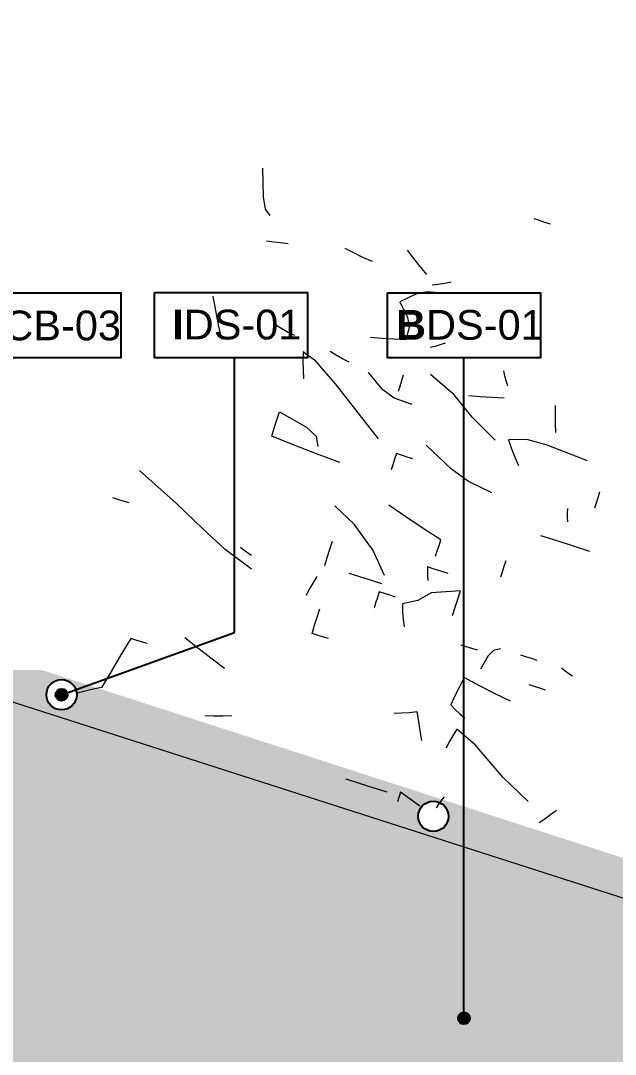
# Model space of a CAD drawing. Header units: metres. Extents: x -325 to 301, y -147 to 149.
# Drawn here: x 14.5 to 15.25, y 91.44 to 92.744 of the extents above; entities that cross this region are included whole.
import ezdxf

# ---------------------------------------------------------------- set-up
doc = ezdxf.new("R2010")
doc.units = ezdxf.units.M
doc.layers.add('-AUX-QAD', color=5, linetype='Continuous', plot=False)
doc.layers.add('0-TX-1_25', color=7, linetype='Continuous', true_color=0x3f4f7f)
for name, color, linetype in [('02-TRAÇ-D-linia 2', 251, 'Continuous'), ('10-DET-encoixinat', 37, 'Continuous'), ('10-DET_TERRENY_compactat', 252, 'Continuous'), ('A-KEYPLAN_HATCH', 7, 'Continuous'), ('A_TEXT_2', 7, 'Continuous')]:
    doc.layers.add(name, color=color, linetype=linetype)
doc.layers.add('05-VEG-gris 50%', color=253, linetype='Continuous', lineweight=18)
doc.layers.add('1-CM', color=7, linetype='Continuous', lineweight=0)
doc.styles.get("Standard").update_dxf_attribs({"font": 'arial.ttf'})

# ---------------------------------------------------------------- blocks, each defined once
blk = doc.blocks.new('arbusto')
at = {"color": 0}
for p, q in [((84.2188, 109.7661), (84.2125, 109.7664)), ((84.2256, 109.7656), (84.2188, 109.7661)), ((84.2325, 109.7652), (84.2256, 109.7656)), ((83.8996, 109.7137), (83.8907, 109.7462)), ((83.9053, 109.7004), (83.8996, 109.7137)), ((83.9126, 109.6947), (83.9053, 109.7004)), ((84.0874, 109.687), (84.0779, 109.6946)), ((84.097, 109.6797), (84.0874, 109.687)), ((84.0179, 109.6763), (84.0068, 109.6789)), ((84.0295, 109.6738), (84.0179, 109.6763)), ((84.0414, 109.6718), (84.0295, 109.6738)), ((84.1066, 109.6728), (84.097, 109.6797)), ((84.1365, 109.6709), (84.1294, 109.6677)), ((83.9238, 109.6653), (83.9157, 109.6645)), ((83.9322, 109.6665), (83.9238, 109.6653)), ((83.941, 109.6679), (83.9322, 109.6665)), ((84.1224, 109.6648), (84.116, 109.6622)), ((84.1294, 109.6677), (84.1224, 109.6648)), ((84.1, 109.6474), (84.0842, 109.6341)), ((84.1121, 109.6531), (84.1, 109.6474)), ((84.1306, 109.6563), (84.1121, 109.6531)), ((84.0842, 109.6341), (84.0973, 109.6184)), ((84.0973, 109.6184), (84.1019, 109.6078)), ((84.1019, 109.6078), (84.1017, 109.5929)), ((84.1472, 109.6001), (84.142, 109.5968)), ((83.878, 109.5716), (83.8709, 109.5871)), ((84.0743, 109.5876), (84.0612, 109.5854)), ((84.0878, 109.5901), (84.0743, 109.5876)), ((84.1017, 109.5929), (84.0878, 109.5901)), ((84.1368, 109.5938), (84.1316, 109.5911)), ((84.142, 109.5968), (84.1368, 109.5938)), ((84.2242, 109.5804), (84.2215, 109.5856)), ((84.2271, 109.5752), (84.2242, 109.5804)), ((84.2305, 109.57), (84.2271, 109.5752)), ((83.8853, 109.5561), (83.878, 109.5716)), ((83.958, 109.5697), (83.9501, 109.5722)), ((83.9662, 109.5675), (83.958, 109.5697)), ((83.9748, 109.5657), (83.9662, 109.5675)), ((84.2925, 109.5511), (84.2901, 109.5613)), ((83.8931, 109.5406), (83.8853, 109.5561)), ((83.9888, 109.5498), (83.9912, 109.5396)), ((84.006, 109.5428), (83.9888, 109.5498)), ((84.0273, 109.5555), (84.0194, 109.5579)), ((84.0354, 109.5532), (84.0273, 109.5555)), ((84.044, 109.5514), (84.0354, 109.5532)), ((84.1088, 109.5454), (84.1092, 109.5524)), ((84.1724, 109.5444), (84.1398, 109.5605)), ((84.2023, 109.5497), (84.1891, 109.5475)), ((84.2157, 109.5521), (84.2023, 109.5497)), ((84.2296, 109.555), (84.2157, 109.5521)), ((84.2952, 109.541), (84.2925, 109.5511)), ((83.9912, 109.5396), (83.9939, 109.5294)), ((84.0347, 109.5228), (84.006, 109.5428)), ((84.09, 109.5294), (84.0687, 109.5449)), ((84.108, 109.5324), (84.1084, 109.5387)), ((84.1084, 109.5387), (84.1088, 109.5454)), ((84.1991, 109.5242), (84.1724, 109.5444)), ((84.2982, 109.5307), (84.2952, 109.541)), ((83.9939, 109.5294), (83.997, 109.5192)), ((84.1052, 109.5233), (84.09, 109.5294)), ((84.0993, 109.4728), (84.0347, 109.5228)), ((84.1273, 109.5212), (84.1052, 109.5233)), ((84.2315, 109.5048), (84.1991, 109.5242)), ((84.2674, 109.5145), (84.2468, 109.5089)), ((84.292, 109.5142), (84.2674, 109.5145)), ((84.3419, 109.508), (84.292, 109.5142)), ((84.2468, 109.5089), (84.2526, 109.4998)), ((84.2526, 109.4998), (84.2588, 109.4911)), ((84.2588, 109.4911), (84.2652, 109.4827)), ((84.1903, 109.4595), (84.1548, 109.4794)), ((83.978, 109.4552), (83.9786, 109.4652)), ((83.9786, 109.4652), (83.9792, 109.4752)), ((83.9792, 109.4752), (84.0141, 109.4655)), ((84.0141, 109.4655), (84.0279, 109.4581)), ((84.3642, 109.4629), (84.3646, 109.4696)), ((84.3646, 109.4696), (84.365, 109.4765)), ((83.9774, 109.4453), (83.978, 109.4552)), ((84.0279, 109.4581), (84.0326, 109.4469)), ((84.1232, 109.4544), (84.1228, 109.4476)), ((84.1237, 109.4613), (84.1232, 109.4544)), ((84.1299, 109.4609), (84.1237, 109.4613)), ((84.1367, 109.4605), (84.1299, 109.4609)), ((84.1436, 109.4601), (84.1367, 109.4605)), ((84.2131, 109.4503), (84.1903, 109.4595)), ((84.3638, 109.4566), (84.3642, 109.4629)), ((84.0053, 109.4416), (83.9774, 109.4453)), ((84.0334, 109.4381), (84.0053, 109.4416)), ((84.1228, 109.4476), (84.1224, 109.4414)), ((84.2428, 109.444), (84.2131, 109.4503)), ((84.3343, 109.4434), (84.3333, 109.4484)), ((84.3357, 109.4383), (84.3343, 109.4434)), ((84.0619, 109.4351), (84.0334, 109.4381)), ((84.3373, 109.4332), (84.3357, 109.4383)), ((84.3308, 109.4085), (84.3108, 109.4097)), ((84.3508, 109.4073), (84.3308, 109.4085)), ((84.3707, 109.4061), (84.3508, 109.4073)), ((84.1525, 109.3925), (84.13, 109.4008)), ((84.1753, 109.3843), (84.1525, 109.3925)), ((84.096, 109.3695), (84.0688, 109.3845)), ((84.1986, 109.3766), (84.1753, 109.3843)), ((83.889, 109.3419), (83.8374, 109.3687)), ((84.1251, 109.345), (84.096, 109.3695)), ((84.1978, 109.3629), (84.1982, 109.3696)), ((84.1982, 109.3696), (84.1986, 109.3766)), ((84.278, 109.3647), (84.2785, 109.3717)), ((84.1974, 109.3566), (84.1978, 109.3629)), ((84.2772, 109.3517), (84.2776, 109.358)), ((84.2776, 109.358), (84.278, 109.3647)), ((84.145, 109.3197), (84.1251, 109.345)), ((83.9259, 109.3207), (83.889, 109.3419)), ((84.0751, 109.324), (84.0758, 109.334)), ((84.0758, 109.334), (84.0764, 109.344)), ((84.1915, 109.3419), (84.1925, 109.3369)), ((84.1995, 109.3414), (84.1915, 109.3419)), ((84.1925, 109.3369), (84.1939, 109.3318)), ((84.2077, 109.3409), (84.1995, 109.3414)), ((84.2164, 109.3404), (84.2077, 109.3409)), ((83.8213, 109.3296), (83.815, 109.33)), ((83.828, 109.3292), (83.8213, 109.3296)), ((83.835, 109.3288), (83.828, 109.3292)), ((83.9574, 109.3036), (83.9259, 109.3207)), ((84.0745, 109.3141), (84.0751, 109.324)), ((84.1939, 109.3318), (84.1955, 109.3267)), ((84.2355, 109.3242), (84.2027, 109.3136)), ((84.2348, 109.3142), (84.2355, 109.3242)), ((83.979, 109.3079), (83.9741, 109.3102)), ((83.9839, 109.3059), (83.979, 109.3079)), ((84.1175, 109.3114), (84.1045, 109.3122)), ((84.1307, 109.3106), (84.1175, 109.3114)), ((84.1444, 109.3098), (84.1307, 109.3106)), ((84.2027, 109.3136), (84.19, 109.3013)), ((84.2342, 109.3042), (84.2348, 109.3142)), ((83.9928, 109.289), (83.9574, 109.3036)), ((83.9888, 109.3043), (83.9839, 109.3059)), ((84.0686, 109.2994), (84.0661, 109.2908)), ((84.1438, 109.2998), (84.1434, 109.2928)), ((84.1501, 109.2994), (84.1438, 109.2998)), ((84.1568, 109.299), (84.1501, 109.2994)), ((84.1638, 109.2986), (84.1568, 109.299)), ((84.19, 109.3013), (84.1734, 109.293)), ((84.2336, 109.2943), (84.2342, 109.3042)), ((84.0661, 109.2908), (84.0639, 109.2827)), ((84.1429, 109.2861), (84.1426, 109.2798)), ((84.1434, 109.2928), (84.1429, 109.2861)), ((84.1734, 109.293), (84.1759, 109.2841)), ((84.1759, 109.2841), (84.1787, 109.2756)), ((84.0639, 109.2827), (84.0621, 109.2747)), ((84.1787, 109.2756), (84.1819, 109.2674)), ((84.0808, 109.2536), (84.0814, 109.2635)), ((84.258, 109.2627), (84.2517, 109.2631)), ((84.2648, 109.2623), (84.258, 109.2627)), ((84.2717, 109.2619), (84.2648, 109.2623)), ((84.2898, 109.2663), (84.2854, 109.2588)), ((84.2973, 109.2703), (84.2898, 109.2663)), ((84.3285, 109.2684), (84.3222, 109.2688)), ((84.3352, 109.268), (84.3285, 109.2684)), ((84.3422, 109.2676), (84.3352, 109.268)), ((84.377, 109.2635), (84.3721, 109.2657)), ((84.3819, 109.2614), (84.377, 109.2635)), ((84.3868, 109.2598), (84.3819, 109.2614)), ((84.0802, 109.2436), (84.0808, 109.2536)), ((84.2854, 109.2588), (84.2805, 109.2413)), ((84.0796, 109.2336), (84.0802, 109.2436)), ((84.3466, 109.2372), (84.3403, 109.2376)), ((84.3534, 109.2368), (84.3466, 109.2372)), ((84.3603, 109.2364), (84.3534, 109.2368)), ((84.0859, 109.2332), (84.0796, 109.2336)), ((84.0926, 109.2328), (84.0859, 109.2332)), ((84.0996, 109.2324), (84.0926, 109.2328)), ((84.2646, 109.2272), (84.2619, 109.2154)), ((84.2843, 109.2223), (84.2646, 109.2272)), ((84.2619, 109.2154), (84.2594, 109.2038)), ((84.3041, 109.2178), (84.2843, 109.2223)), ((84.3238, 109.2136), (84.3041, 109.2178)), ((84.2594, 109.2038), (84.2574, 109.1926)), ((83.9544, 109.1842), (83.9368, 109.1923)), ((84.2574, 109.1926), (84.2635, 109.1885)), ((84.2635, 109.1885), (84.27, 109.1849)), ((83.8757, 109.176), (83.8694, 109.1544)), ((83.882, 109.1756), (83.8757, 109.176)), ((83.8887, 109.1752), (83.882, 109.1756)), ((83.8957, 109.1748), (83.8887, 109.1752)), ((83.9722, 109.1764), (83.9544, 109.1842)), ((83.9905, 109.1689), (83.9722, 109.1764)), ((84.27, 109.1849), (84.2768, 109.1814)), ((84.2039, 109.1689), (84.1957, 109.1664)), ((84.2124, 109.1716), (84.2039, 109.1689)), ((84.2213, 109.1748), (84.2124, 109.1716)), ((84.2256, 109.1645), (84.2213, 109.1748)), ((84.23, 109.1542), (84.2256, 109.1645)), ((84.2709, 109.1667), (84.2684, 109.1582)), ((84.2963, 109.1542), (84.2709, 109.1667)), ((83.8694, 109.1544), (83.863, 109.133)), ((84.2344, 109.1439), (84.23, 109.1542)), ((84.2684, 109.1582), (84.2661, 109.15)), ((84.3373, 109.1252), (84.2963, 109.1542)), ((84.2661, 109.15), (84.2643, 109.1421)), ((83.863, 109.133), (83.8567, 109.112)), ((84.0124, 109.1175), (84.0022, 109.1144)), ((84.3723, 109.1054), (84.3373, 109.1252)), ((83.8392, 109.1031), (83.8309, 109.0986)), ((83.8477, 109.1076), (83.8392, 109.1031)), ((83.8567, 109.112), (83.8477, 109.1076)), ((83.992, 109.1118), (83.9818, 109.1094)), ((84.0022, 109.1144), (83.992, 109.1118)), ((84.4072, 109.1033), (84.4018, 109.0966)), ((84.4018, 109.0966), (84.3964, 109.0902)), ((84.2254, 109.0794), (84.2247, 109.0674)), ((84.2511, 109.0691), (84.2254, 109.0794)), ((84.2737, 109.0814), (84.2716, 109.0765)), ((84.2759, 109.0863), (84.2737, 109.0814)), ((84.3964, 109.0902), (84.391, 109.0842)), ((84.1765, 109.0774), (84.1602, 109.0784)), ((84.1932, 109.0763), (84.1765, 109.0774)), ((84.2101, 109.0753), (84.1932, 109.0763)), ((84.2716, 109.0765), (84.27, 109.0716))]:
    blk.add_line(p, q, dxfattribs=at)
blk = doc.blocks.new('hatch keyplan 2')
at = {"layer": 'A-KEYPLAN_HATCH'}
blk.add_lwpolyline([(0, 0.005477), (0.012875, 0.005477), (0.012875, 0), (0, 0)], close=True, dxfattribs=at)
blk = doc.blocks.new('hatch keyplan')
at = {"layer": 'A-KEYPLAN_HATCH'}
blk.add_blockref('hatch keyplan 2', (1.43058, 0.852147), dxfattribs=at)
blk = doc.blocks.new('B-DS01')
at = {"layer": 'A-KEYPLAN_HATCH'}
blk.add_blockref('hatch keyplan', (-1.43058, -0.852147), dxfattribs=at)
at = {"layer": 'A_TEXT_2', "insert": (-0.000798, 0.004032), "char_height": 0.0025, "attachment_point": 1}
blk.add_mtext_dynamic_manual_height_columns('\\pi0.00152;{\\fArial|b1|i0|c0|p34;B}DS-01', width=0.01456192, gutter_width=0.015, heights=[0], dxfattribs=at)
blk = doc.blocks.new('I-06A')
at = {"layer": 'A-KEYPLAN_HATCH'}
blk.add_blockref('hatch keyplan', (-1.43058, -0.852147), dxfattribs=at)
at = {"layer": 'A_TEXT_2', "insert": (-0.000798, 0.004046), "char_height": 0.0025, "attachment_point": 1}
blk.add_mtext_dynamic_manual_height_columns('\\pi0.00229;{\\fArial|b1|i0|c0|p34;I}DS-01', width=0.01456192, gutter_width=0.015, heights=[0], dxfattribs=at)
blk = doc.blocks.new('POINT')
at = {"layer": '0-TX-1_25'}
h = blk.add_hatch(dxfattribs=at)
h.set_pattern_fill('ANGLE', color=256)
h.set_pattern_definition([(0, (-83.747, -12.726), (0, 6.985), [5.08, -1.905]), (90, (-83.747, -12.726), (-6.985, 4e-16), [5.08, -1.905])])
edge = h.paths.add_edge_path()
edge.add_arc((0, 0), 0.0075, 0, 360)
h = blk.add_hatch(color=256, dxfattribs=at)
h.dxf.hatch_style = 1
edge = h.paths.add_edge_path()
edge.add_arc((0, 0), 0.0075, 0, 360)
blk.add_circle((0, 0), 0.0075, dxfattribs=at)
blk = doc.blocks.new('B-CB03')
at = {"layer": 'A-KEYPLAN_HATCH'}
blk.add_blockref('hatch keyplan', (-1.43058, -0.852147), dxfattribs=at)
at = {"layer": 'A_TEXT_2', "insert": (-0.000798, 0.003984), "char_height": 0.0025, "attachment_point": 1}
blk.add_mtext_dynamic_manual_height_columns('\\pi0.00128;{\\fArial|b1|i0|c0|p34;B}CB-03', width=0.01456192, gutter_width=0.015, heights=[0], dxfattribs=at)

msp = doc.modelspace()

# ---------------------------------------------------------------- hatches: boundary and pattern name
at = {"layer": '10-DET-encoixinat'}
h = msp.add_hatch(dxfattribs=at)
h.set_pattern_fill('CROSS', color=256, scale=0.002, angle=91)
h.set_pattern_definition([(91, (0, 2.498406), (-0.0129197113, 0.0124764202), [0.00635, -0.01905]), (181, (0.003119, 2.501636), (-0.0124764202, -0.0129197113), [0.00635, -0.01905])])
h.paths.add_polyline_path([(14.4575, 91.8946), (14.371, 91.8965), (14.3634, 91.8375), (14.5058, 91.3154), (17.4786, 90.367), (17.4786, 90.925)])
at = {"layer": '10-DET_TERRENY_compactat'}
h = msp.add_hatch(dxfattribs=at)
h.set_pattern_fill('HEX', color=256, scale=0.002, angle=0.57823)
edge = h.paths.add_edge_path(flags=16)
edge.add_arc((18.169, 90.7211), 0.0191, 0, 360)
edge = h.paths.add_edge_path(flags=16)
edge.add_arc((17.8473, 90.822), 0.0191, 0, 360)
edge = h.paths.add_edge_path(flags=16)
edge.add_arc((16.6231, 91.2256), 0.0191, 0, 360)
edge = h.paths.add_edge_path(flags=16)
edge.add_arc((16.2445, 91.3465), 0.0191, 0, 360)
edge = h.paths.add_edge_path(flags=16)
edge.add_arc((15.7756, 91.4967), 0.0191, 0, 360)
edge = h.paths.add_edge_path(flags=16)
edge.add_arc((15.399, 91.6181), 0.0191, 0, 360)
edge = h.paths.add_edge_path(flags=16)
edge.add_arc((15.0204, 91.7402), 0.0191, 0, 360)
edge = h.paths.add_edge_path(flags=16)
edge.add_arc((14.5514, 91.8935), 0.0191, 0, 360)
edge = h.paths.add_edge_path(flags=16)
edge.add_arc((20.169, 90.7211), 0.0191, 0, 360)
edge = h.paths.add_edge_path(flags=16)
edge.add_arc((19.669, 90.7211), 0.0191, 0, 360)
edge = h.paths.add_edge_path(flags=16)
edge.add_arc((19.169, 90.7211), 0.0191, 0, 360)
edge = h.paths.add_edge_path(flags=16)
edge.add_arc((18.669, 90.7211), 0.0191, 0, 360)
edge = h.paths.add_edge_path()
edge.add_line((17.5244, 90.9563), (17.5244, 90.9059))
edge.add_arc((-145.9364, -410.796), 527.6592, 71.881157, 71.953735, ccw=False)
edge.add_line((18.1598, 90.6985), (20.5286, 90.6985))
edge.add_line((20.5286, 90.6985), (20.5286, 90.7485))
edge.add_line((20.5286, 90.7485), (18.1677, 90.7485))
edge.add_line((18.1677, 90.7485), (17.5244, 90.9563))
edge = h.paths.add_edge_path()
edge.add_line((17.4786, 90.925), (17.4589, 90.9424))
edge.add_arc((17.4485, 90.9599), 0.0204, 30.4281, 301.003, ccw=False)
edge.add_line((17.466, 90.9702), (17.0135, 91.1213))
edge.add_arc((16.9997, 91.108), 0.0191, -259.7642, 43.9597, ccw=False)
edge.add_line((16.9963, 91.1269), (14.526, 91.9248))
edge.add_line((14.526, 91.9248), (14.3634, 91.9248))
edge.add_line((14.3634, 91.9248), (14.3634, 91.8967))
edge.add_line((14.3634, 91.8967), (14.4575, 91.8946))
edge.add_arc((-666.8326, -2036.0074), 2234.306, 72.1651353, 72.2464994, ccw=False)
edge = h.paths.add_edge_path(flags=17)
edge.add_line((17.4786, 90.9709), (17.4786, 90.971))
edge.add_line((17.4786, 90.971), (17.4779, 90.9713))
edge.add_arc((17.4687, 90.9545), 0.0191, 58.6235, 61.0692, ccw=False)

# ---------------------------------------------------------------- linework, layer by layer
at = {"layer": '-AUX-QAD'}
for radius in [4.2075, 3.9649]:
    msp.add_circle((16.8976, 90.8283), radius, dxfattribs=at)
at = {"layer": '0-TX-1_25'}
for points in [[(14.7697, 91.9721), (14.7697, 92.3182)], [(15.0591, 91.4856), (15.0591, 92.3182)], [(14.5514, 91.8935), (14.7697, 91.9721)]]:
    msp.add_lwpolyline(points, dxfattribs=at)
at = {"layer": '02-TRAÇ-D-linia 2'}
for centre in [(14.5514, 91.8935), (15.0204, 91.7402)]:
    msp.add_circle(centre, 0.0191, dxfattribs=at)
at = {"layer": '1-CM'}
msp.add_lwpolyline([(14.4575, 91.8946), (17.4786, 90.925)], dxfattribs=at)

# ---------------------------------------------------------------- block references
at = {"layer": '0-TX-1_25'}
for name, p, xscale, yscale, zscale in [('B-CB03', (14.4329, 92.3182), 14.99999999999999, 14.99999999999999, 14.99999999999999), ('I-06A', (14.6686, 92.3184), 15, 15, 15), ('B-DS01', (14.9626, 92.3182), 15, 15, 15)]:
    msp.add_blockref(name, p, dxfattribs=dict(at, xscale=xscale, yscale=yscale, zscale=zscale))
for p in [(14.5514, 91.8935), (15.0591, 91.4856)]:
    msp.add_blockref('POINT', p, dxfattribs=at)
at = {"layer": '05-VEG-gris 50%', "xscale": 1.080001674432827, "yscale": 1.080001674432827, "zscale": 1.080001674432827, "rotation": 345.7981080366741}
msp.add_blockref('arbusto', (-102.1067, -0.1177), dxfattribs=at)

doc.saveas('drawing.dxf')
